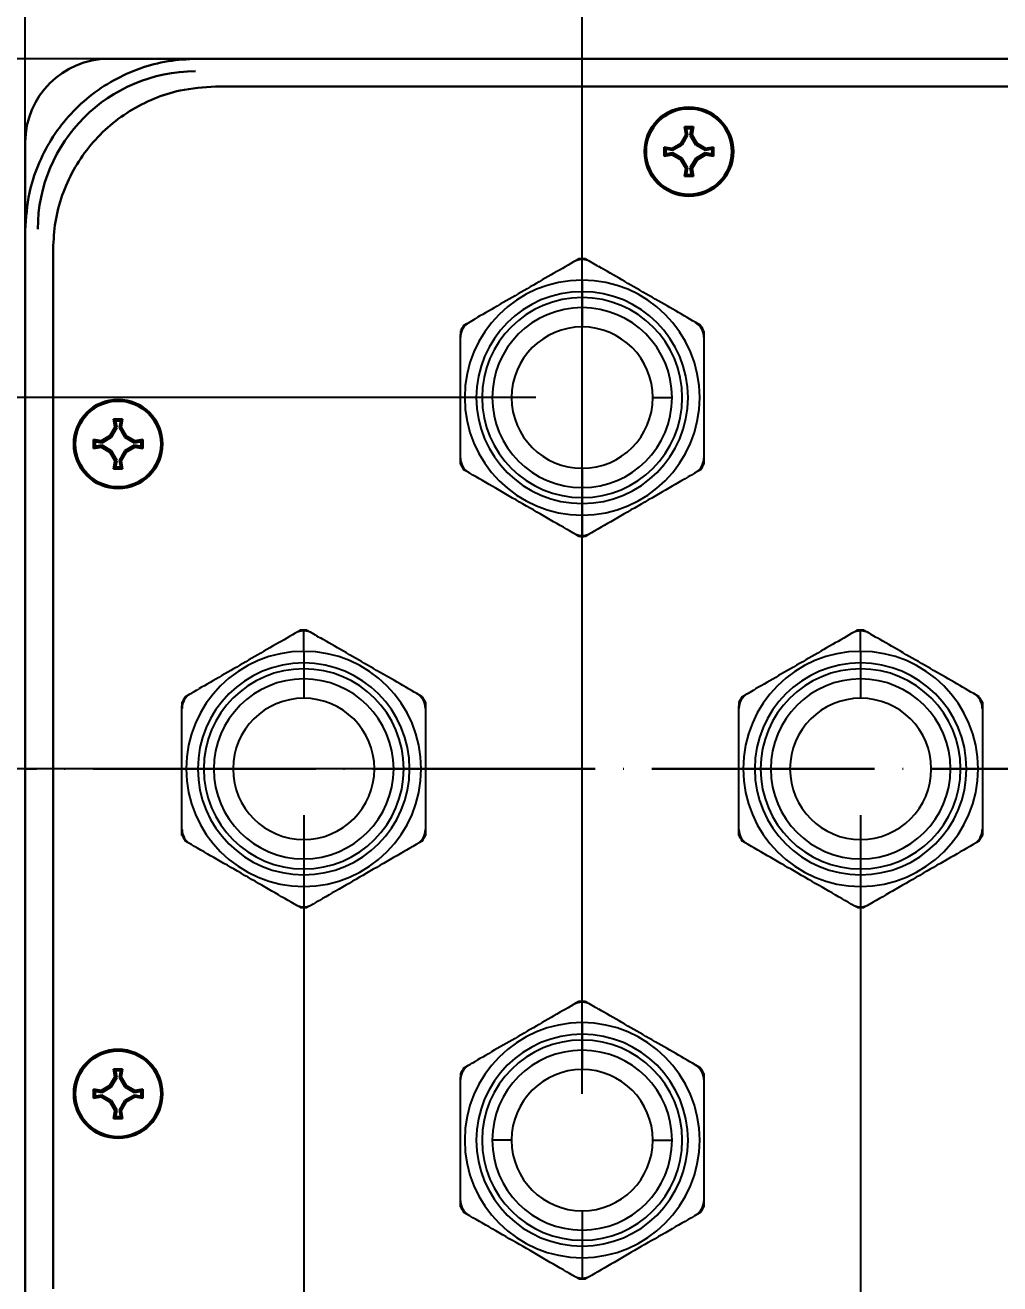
# Model space of a CAD drawing. Header units: millimetres. Extents: x 0 to 53000, y -591 to 24400.
# Drawn here: x 20801.9 to 20906.9, y 1951 to 2086.6 of the extents above; entities that cross this region are included whole.
import ezdxf

# ---------------------------------------------------------------- set-up
doc = ezdxf.new("R2010")
doc.units = ezdxf.units.MM
doc.linetypes.add('ACAD_ISO04W100', pattern=[30, 24, -3, 0, -3])
for name, color, linetype in [('MAIN-1', 7, 'Continuous'), ('MAIN-2', 7, 'Continuous'), ('размеры', 3, 'Continuous')]:
    doc.layers.add(name, color=color, linetype=linetype)
doc.layers.add('Осевые центральные', color=5, linetype='ACAD_ISO04W100', lineweight=30)
doc.layers.add('Основная', color=7, linetype='Continuous', lineweight=30)
doc.styles.get("Standard").update_dxf_attribs({"font": 'arial.ttf'})
doc.dimstyles.new('ISO2', dxfattribs={"dimtxt": 20, "dimasz": 20, "dimexe": 10, "dimexo": 5, "dimgap": 5, "dimtad": 1, "dimdec": 4, "dimdsep": 46, "dimlunit": 6, "dimtxsty": 'Standard', "dimcen": 20, "dimadec": 0, "dimazin": 0, "dimtfac": 1, "dimtdec": 4, "dimtmove": 0, "dimatfit": 3, "dimfxl": 1, "dimtolj": 1, "dimtzin": 0, "dimarcsym": 0})

# ---------------------------------------------------------------- blocks, each defined once
blk = doc.blocks.new('*U186')
at = {"layer": 'MAIN-1'}
for p, q in [((-0.35, 14.95), (-0.64, 14.78)), ((0, 12.66), (0, 14.95)), ((0.35, 14.95), (0.52, 14.85)), ((-2.73, 13.57), (-3.04, 13.39)), ((-2.43, 13.74), (-2.73, 13.57)), ((-2.12, 13.92), (-2.43, 13.74)), ((-1.82, 14.09), (-2.12, 13.92)), ((-1.52, 14.27), (-1.82, 14.09)), ((-1.22, 14.44), (-1.52, 14.27)), ((-0.93, 14.61), (-1.22, 14.44)), ((-0.64, 14.78), (-0.93, 14.61)), ((0.52, 14.85), (0.69, 14.75)), ((0.69, 14.75), (0.87, 14.65)), ((0.87, 14.65), (1.04, 14.54)), ((1.04, 14.54), (1.22, 14.44)), ((1.22, 14.44), (1.39, 14.34)), ((1.39, 14.34), (1.57, 14.24)), ((1.57, 14.24), (1.61, 14.22)), ((1.61, 14.22), (1.64, 14.2)), ((1.64, 14.2), (1.67, 14.18)), ((1.67, 14.18), (1.7, 14.16)), ((1.7, 14.16), (1.74, 14.14)), ((1.74, 14.14), (1.77, 14.12)), ((1.77, 14.12), (1.8, 14.11)), ((2.1, 13.93), (1.8, 14.11)), ((2.41, 13.75), (2.1, 13.93)), ((2.72, 13.58), (2.41, 13.75)), ((3.03, 13.4), (2.72, 13.58)), ((-4.94, 12.29), (-5.26, 12.11)), ((-4.62, 12.48), (-4.94, 12.29)), ((-4.3, 12.67), (-4.62, 12.48)), ((-3.98, 12.85), (-4.3, 12.67)), ((-3.66, 13.03), (-3.98, 12.85)), ((-3.35, 13.21), (-3.66, 13.03)), ((-3.04, 13.39), (-3.35, 13.21)), ((0, 12.66), (0, 7.61)), ((3.34, 13.22), (3.03, 13.4)), ((3.65, 13.04), (3.34, 13.22)), ((3.97, 12.86), (3.65, 13.04)), ((4.28, 12.67), (3.97, 12.86)), ((4.6, 12.49), (4.28, 12.67)), ((4.92, 12.3), (4.6, 12.49)), ((5.24, 12.12), (4.92, 12.3)), ((-7.22, 10.97), (-7.55, 10.79)), ((-6.9, 11.16), (-7.22, 10.97)), ((-6.57, 11.35), (-6.9, 11.16)), ((-6.24, 11.54), (-6.57, 11.35)), ((-5.92, 11.73), (-6.24, 11.54)), ((-5.59, 11.92), (-5.92, 11.73)), ((-5.26, 12.11), (-5.59, 11.92)), ((5.57, 11.93), (5.24, 12.12)), ((5.89, 11.74), (5.57, 11.93)), ((6.22, 11.56), (5.89, 11.74)), ((6.55, 11.37), (6.22, 11.56)), ((6.87, 11.18), (6.55, 11.37)), ((7.2, 10.99), (6.87, 11.18)), ((7.53, 10.8), (7.2, 10.99)), ((-9.78, 9.5), (-10.09, 9.32)), ((-9.47, 9.68), (-9.78, 9.5)), ((-9.15, 9.86), (-9.47, 9.68)), ((-8.83, 10.05), (-9.15, 9.86)), ((-8.51, 10.23), (-8.83, 10.05)), ((-8.19, 10.41), (-8.51, 10.23)), ((-7.87, 10.6), (-8.19, 10.41)), ((-7.55, 10.79), (-7.87, 10.6)), ((7.85, 10.61), (7.53, 10.8)), ((8.18, 10.42), (7.85, 10.61)), ((8.5, 10.24), (8.18, 10.42)), ((8.82, 10.05), (8.5, 10.24)), ((9.14, 9.87), (8.82, 10.05)), ((9.45, 9.69), (9.14, 9.87)), ((9.77, 9.51), (9.45, 9.69)), ((10.08, 9.33), (9.77, 9.51)), ((-12.25, 8.07), (-12.07, 8.17)), ((-12.07, 8.17), (-11.9, 8.28)), ((-11.9, 8.28), (-11.72, 8.38)), ((-11.72, 8.38), (-11.54, 8.48)), ((-11.54, 8.48), (-11.51, 8.5)), ((-11.51, 8.5), (-11.48, 8.52)), ((-11.48, 8.52), (-11.45, 8.54)), ((-11.45, 8.54), (-11.41, 8.56)), ((-11.41, 8.56), (-11.38, 8.58)), ((-11.38, 8.58), (-11.35, 8.59)), ((-11.35, 8.59), (-11.31, 8.61)), ((-11.01, 8.79), (-11.31, 8.61)), ((-10.71, 8.96), (-11.01, 8.79)), ((-10.4, 9.14), (-10.71, 8.96)), ((-10.09, 9.32), (-10.4, 9.14)), ((10.38, 9.15), (10.08, 9.33)), ((10.69, 8.97), (10.38, 9.15)), ((10.99, 8.8), (10.69, 8.97)), ((11.3, 8.62), (10.99, 8.8)), ((11.6, 8.45), (11.3, 8.62)), ((11.89, 8.28), (11.6, 8.45)), ((12.19, 8.11), (11.89, 8.28)), ((-13.12, 7.17), (-13.12, 7.12)), ((-13.12, 7.12), (-13.12, 7.06)), ((-13.12, 7.06), (-13.12, 7.01)), ((-13.12, 7.01), (-13.12, 6.95)), ((-13.12, 6.95), (-13.12, 6.9)), ((-13.12, 6.9), (-13.12, 6.84)), ((-13.12, 6.84), (-13.12, 6.78)), ((-13.12, 6.75), (-13.12, 6.78)), ((-12.77, 7.77), (-12.6, 7.87)), ((-12.6, 7.87), (-12.42, 7.97)), ((-12.42, 7.97), (-12.25, 8.07)), ((12.48, 7.94), (12.19, 8.11)), ((12.77, 7.77), (12.48, 7.94)), ((13.12, 7.17), (13.12, 6.81)), ((13.12, 6.81), (13.12, 6.44)), ((-13.12, 6.71), (-13.12, 6.75)), ((-13.12, 6.67), (-13.12, 6.71)), ((-13.12, 6.63), (-13.12, 6.67)), ((-13.12, 6.59), (-13.12, 6.63)), ((-13.12, 6.56), (-13.12, 6.59)), ((-13.12, 6.52), (-13.12, 6.56)), ((-13.12, 6.15), (-13.12, 6.52)), ((-13.12, 5.78), (-13.12, 6.15)), ((-13.12, 5.4), (-13.12, 5.78)), ((13.12, 6.44), (13.12, 6.07)), ((13.12, 6.07), (13.12, 5.7)), ((13.12, 5.7), (13.12, 5.32)), ((-13.12, 5.02), (-13.12, 5.4)), ((-13.12, 4.64), (-13.12, 5.02)), ((-13.12, 4.25), (-13.12, 4.64)), ((-13.12, 3.86), (-13.12, 4.25)), ((13.12, 5.32), (13.12, 4.94)), ((13.12, 4.94), (13.12, 4.56)), ((13.12, 4.56), (13.12, 4.17)), ((13.12, 4.17), (13.12, 3.79)), ((-13.12, 3.47), (-13.12, 3.86)), ((-13.12, 3.08), (-13.12, 3.47)), ((-13.12, 2.68), (-13.12, 3.08)), ((13.12, 3.79), (13.12, 3.39)), ((13.12, 3.39), (13.12, 3)), ((13.12, 3), (13.12, 2.6)), ((-13.12, 2.28), (-13.12, 2.68)), ((-13.12, 1.88), (-13.12, 2.28)), ((-13.12, 1.47), (-13.12, 1.88)), ((-13.12, 1.07), (-13.12, 1.47)), ((13.12, 2.6), (13.12, 2.2)), ((13.12, 2.2), (13.12, 1.8)), ((13.12, 1.8), (13.12, 1.39)), ((13.12, 1.39), (13.12, 0.98)), ((-13.12, 0.66), (-13.12, 1.07)), ((-13.12, 0.25), (-13.12, 0.66)), ((-13.12, -0.16), (-13.12, 0.25)), ((13.12, 0.98), (13.12, 0.57)), ((13.12, 0.57), (13.12, 0.16)), ((13.12, 0.16), (13.12, -0.25)), ((-13.12, -0.57), (-13.12, -0.16)), ((-13.12, -0.98), (-13.12, -0.57)), ((-13.12, -1.39), (-13.12, -0.98)), ((13.12, -0.25), (13.12, -0.66)), ((13.12, -0.66), (13.12, -1.07)), ((13.12, -1.07), (13.12, -1.47)), ((-13.12, -1.8), (-13.12, -1.39)), ((-13.12, -2.2), (-13.12, -1.8)), ((-13.12, -2.6), (-13.12, -2.2)), ((-13.12, -3), (-13.12, -2.6)), ((13.12, -1.47), (13.12, -1.88)), ((13.12, -1.88), (13.12, -2.28)), ((13.12, -2.28), (13.12, -2.68)), ((13.12, -2.68), (13.12, -3.08)), ((-13.12, -3.39), (-13.12, -3)), ((-13.12, -3.79), (-13.12, -3.39)), ((-13.12, -4.17), (-13.12, -3.79)), ((13.12, -3.08), (13.12, -3.47)), ((13.12, -3.47), (13.12, -3.86)), ((13.12, -3.86), (13.12, -4.25)), ((-13.12, -4.56), (-13.12, -4.17)), ((-13.12, -4.94), (-13.12, -4.56)), ((-13.12, -5.32), (-13.12, -4.94)), ((-13.12, -5.7), (-13.12, -5.32)), ((13.12, -4.25), (13.12, -4.64)), ((13.12, -4.64), (13.12, -5.02)), ((13.12, -5.02), (13.12, -5.4)), ((13.12, -5.4), (13.12, -5.78)), ((-13.12, -6.07), (-13.12, -5.7)), ((-13.12, -6.44), (-13.12, -6.07)), ((-13.12, -6.81), (-13.12, -6.44)), ((13.12, -5.78), (13.12, -6.15)), ((13.12, -6.15), (13.12, -6.52)), ((13.12, -6.52), (13.12, -6.56)), ((13.12, -6.56), (13.12, -6.59)), ((13.12, -6.59), (13.12, -6.63)), ((13.12, -6.63), (13.12, -6.67)), ((13.12, -6.67), (13.12, -6.71)), ((13.12, -6.71), (13.12, -6.75)), ((13.12, -6.75), (13.12, -6.78)), ((-13.12, -7.17), (-13.12, -6.81)), ((-12.44, -7.96), (-12.77, -7.77)), ((-12.11, -8.16), (-12.44, -7.96)), ((0, -7.61), (0, -12.66)), ((12.44, -7.96), (12.11, -8.16)), ((12.77, -7.77), (12.44, -7.96)), ((13.12, -6.78), (13.12, -6.84)), ((13.12, -6.84), (13.12, -6.9)), ((13.12, -6.9), (13.12, -6.95)), ((13.12, -6.95), (13.12, -7.01)), ((13.12, -7.01), (13.12, -7.06)), ((13.12, -7.06), (13.12, -7.12)), ((13.12, -7.12), (13.12, -7.17)), ((-11.77, -8.35), (-12.11, -8.16)), ((-11.43, -8.55), (-11.77, -8.35)), ((-11.08, -8.75), (-11.43, -8.55)), ((-10.74, -8.95), (-11.08, -8.75)), ((-10.39, -9.15), (-10.74, -8.95)), ((-10.03, -9.35), (-10.39, -9.15)), ((-9.68, -9.56), (-10.03, -9.35)), ((10.03, -9.35), (9.68, -9.56)), ((10.39, -9.15), (10.03, -9.35)), ((10.74, -8.95), (10.39, -9.15)), ((11.08, -8.75), (10.74, -8.95)), ((11.43, -8.55), (11.08, -8.75)), ((11.77, -8.35), (11.43, -8.55)), ((12.11, -8.16), (11.77, -8.35)), ((-9.32, -9.76), (-9.68, -9.56)), ((-8.96, -9.97), (-9.32, -9.76)), ((-8.6, -10.18), (-8.96, -9.97)), ((-8.23, -10.39), (-8.6, -10.18)), ((-7.86, -10.61), (-8.23, -10.39)), ((-7.49, -10.82), (-7.86, -10.61)), ((-7.12, -11.03), (-7.49, -10.82)), ((7.49, -10.82), (7.12, -11.03)), ((7.86, -10.61), (7.49, -10.82)), ((8.23, -10.39), (7.86, -10.61)), ((8.6, -10.18), (8.23, -10.39)), ((8.96, -9.97), (8.6, -10.18)), ((9.32, -9.76), (8.96, -9.97)), ((9.68, -9.56), (9.32, -9.76)), ((-6.75, -11.25), (-7.12, -11.03)), ((-6.37, -11.47), (-6.75, -11.25)), ((-6, -11.68), (-6.37, -11.47)), ((-5.62, -11.9), (-6, -11.68)), ((-5.25, -12.11), (-5.62, -11.9)), ((-4.89, -12.33), (-5.25, -12.11)), ((5.25, -12.11), (4.89, -12.33)), ((5.62, -11.9), (5.25, -12.11)), ((6, -11.68), (5.62, -11.9)), ((6.37, -11.47), (6, -11.68)), ((6.75, -11.25), (6.37, -11.47)), ((7.12, -11.03), (6.75, -11.25)), ((-4.52, -12.54), (-4.89, -12.33)), ((-4.16, -12.75), (-4.52, -12.54)), ((-3.8, -12.95), (-4.16, -12.75)), ((-3.44, -13.16), (-3.8, -12.95)), ((-3.08, -13.37), (-3.44, -13.16)), ((-2.73, -13.57), (-3.08, -13.37)), ((0, -12.66), (0, -14.95)), ((3.08, -13.37), (2.73, -13.57)), ((3.44, -13.16), (3.08, -13.37)), ((3.8, -12.95), (3.44, -13.16)), ((4.16, -12.75), (3.8, -12.95)), ((4.52, -12.54), (4.16, -12.75)), ((4.89, -12.33), (4.52, -12.54)), ((-2.38, -13.77), (-2.73, -13.57)), ((-2.03, -13.97), (-2.38, -13.77)), ((-1.69, -14.17), (-2.03, -13.97)), ((-1.35, -14.37), (-1.69, -14.17)), ((-1.01, -14.56), (-1.35, -14.37)), ((-0.68, -14.76), (-1.01, -14.56)), ((-0.35, -14.95), (-0.68, -14.76)), ((0.68, -14.76), (0.35, -14.95)), ((1.01, -14.56), (0.68, -14.76)), ((1.35, -14.37), (1.01, -14.56)), ((1.69, -14.17), (1.35, -14.37)), ((2.03, -13.97), (1.69, -14.17)), ((2.38, -13.77), (2.03, -13.97)), ((2.73, -13.57), (2.38, -13.77))]:
    blk.add_line(p, q, dxfattribs=at)
for radius, start, end in [(14.95, 90, 91.3251), (14.95, 88.6749, 90), (12.66, 90, 270), (12.66, 270, 90), (14.95, 148.6749, 151.325), (7.61, 90, 180), (7.61, 0, 90), (14.95, 28.675, 31.3251), (7.61, 180, 270), (7.61, 270, 0), (14.95, 208.6749, 211.3251), (14.95, 328.6749, 331.3251), (14.95, 268.6749, 270), (14.95, 270, 271.3251)]:
    blk.add_arc((0, 0), radius, start, end, dxfattribs=at)
at = {"layer": 'MAIN-2'}
for p, q in [((-0.35, 14.95), (-0.35, 14.95)), ((0.35, 14.95), (0.35, 14.95)), ((-0.91, 14.62), (-0.91, 14.62)), ((0.91, 14.62), (0.91, 14.62)), ((0, 12.66), (0, 12.66)), ((0, 11.41), (0, 11.41)), ((0, 10.78), (0, 10.78)), ((0, 9.69), (0, 9.69)), ((-13.12, 7.17), (-13.12, 7.17)), ((-12.77, 7.77), (-12.77, 7.77)), ((-12.2, 8.1), (-12.2, 8.1)), ((12.2, 8.1), (12.2, 8.1)), ((12.77, 7.77), (12.77, 7.77)), ((13.12, 7.17), (13.12, 7.17)), ((-13.12, 6.52), (-13.12, 6.52)), ((13.12, 6.52), (13.12, 6.52)), ((-7.61, 0), (-9.69, 0)), ((7.61, 0), (9.69, 0)), ((-13.12, -6.52), (-13.12, -6.52)), ((13.12, -6.52), (13.12, -6.52)), ((-13.12, -7.17), (-13.12, -7.17)), ((-12.77, -7.77), (-12.77, -7.77)), ((-12.2, -8.1), (-12.2, -8.1)), ((12.2, -8.1), (12.2, -8.1)), ((12.77, -7.77), (12.77, -7.77)), ((13.12, -7.17), (13.12, -7.17)), ((0, -9.69), (0, -9.69)), ((0, -10.78), (0, -10.78)), ((0, -11.41), (0, -11.41)), ((0, -12.66), (0, -12.66)), ((-0.91, -14.62), (-0.91, -14.62)), ((0.91, -14.62), (0.91, -14.62)), ((-0.35, -14.95), (-0.35, -14.95)), ((0.35, -14.95), (0.35, -14.95))]:
    blk.add_line(p, q, dxfattribs=at)
for centre, radius, start, end in [((0, 13.04), 1.82, 90, 120), ((0, 13.04), 1.82, 60, 90), ((0, 0), 11.41, 90, 270), ((0, 0), 11.41, 270, 90), ((0, 0), 10.78, 90, 270), ((0, 0), 9.69, 90, 180), ((0, 0), 10.78, 270, 90), ((0, 0), 9.69, 0, 90), ((-11.29, 6.52), 1.82, 120, 180), ((11.29, 6.52), 1.82, 0, 60), ((0, 0), 9.69, 180, 270), ((0, 0), 9.69, 270, 0), ((-11.29, -6.52), 1.82, 180, 240), ((11.29, -6.52), 1.82, 300, 0), ((0, -13.04), 1.82, 240, 270), ((0, -13.04), 1.82, 270, 300)]:
    blk.add_arc(centre, radius, start, end, dxfattribs=at)
blk = doc.blocks.new('*U185')
at = {"layer": 'Основная', "color": 0, "linetype": 'ByBlock', "lineweight": -2, "transparency": 16777216}
for p in [(0, 80), (0, 0)]:
    blk.add_blockref('*U186', p, dxfattribs=at)
blk = doc.blocks.new('*D240')
at = {"layer": 'Defpoints', "color": 0, "transparency": 16777216}
for p in [(20801.91, 2118.44), (20801.91, 2006.5), (20861.91, 1966.5)]:
    blk.add_point(p, dxfattribs=at)
at = {"layer": 'размеры', "color": 0, "lineweight": -2, "transparency": 16777216}
for p, q in [((20801.91, 2011.5), (20801.91, 2128.44)), ((20861.91, 1971.5), (20861.91, 2128.44)), ((20841.91, 2118.44), (20821.91, 2118.44))]:
    blk.add_line(p, q, dxfattribs=at)
at = {"layer": 'размеры', "color": 0, "transparency": 16777216}
for points in [[(20821.91, 2121.77), (20821.91, 2115.1), (20801.91, 2118.44)], [(20841.91, 2121.77), (20841.91, 2115.1), (20861.91, 2118.44)]]:
    blk.add_solid(points, dxfattribs=at)
at = {"layer": 'размеры', "color": 0, "transparency": 16777216, "insert": (20831.91, 2133.65), "char_height": 20, "attachment_point": 5}
blk.add_mtext('\\A1;60', dxfattribs=at)
blk = doc.blocks.new('*D241')
at = {"layer": 'Defpoints', "color": 0, "transparency": 16777216}
for p in [(20921.91, 2118.44), (20861.91, 2006.5), (20921.91, 1966.5)]:
    blk.add_point(p, dxfattribs=at)
at = {"layer": 'размеры', "color": 0, "lineweight": -2, "transparency": 16777216}
for p, q in [((20861.91, 2011.5), (20861.91, 2128.44)), ((20921.91, 1971.5), (20921.91, 2128.44)), ((20881.91, 2118.44), (20901.91, 2118.44))]:
    blk.add_line(p, q, dxfattribs=at)
at = {"layer": 'размеры', "color": 0, "transparency": 16777216}
for points in [[(20881.91, 2121.77), (20881.91, 2115.1), (20861.91, 2118.44)], [(20901.91, 2121.77), (20901.91, 2115.1), (20921.91, 2118.44)]]:
    blk.add_solid(points, dxfattribs=at)
at = {"layer": 'размеры', "color": 0, "transparency": 16777216, "insert": (20891.91, 2133.65), "char_height": 20, "attachment_point": 5}
blk.add_mtext('\\A1;60', dxfattribs=at)
blk = doc.blocks.new('*D242')
at = {"layer": 'Defpoints', "color": 0, "transparency": 16777216}
for p in [(20861.91, 2006.5), (20722.04, 1930), (20861.91, 1930)]:
    blk.add_point(p, dxfattribs=at)
at = {"layer": 'размеры', "color": 0, "lineweight": -2, "transparency": 16777216}
for p, q in [((20856.91, 2006.5), (20712.04, 2006.5)), ((20722.04, 1986.5), (20722.04, 1950)), ((20856.91, 1930), (20712.04, 1930))]:
    blk.add_line(p, q, dxfattribs=at)
at = {"layer": 'размеры', "color": 0, "transparency": 16777216}
for points in [[(20718.7, 1986.5), (20725.37, 1986.5), (20722.04, 2006.5)], [(20718.7, 1950), (20725.37, 1950), (20722.04, 1930)]]:
    blk.add_solid(points, dxfattribs=at)
at = {"layer": 'размеры', "color": 0, "transparency": 16777216, "insert": (20705.02, 1968.25), "char_height": 20, "attachment_point": 5, "rotation": 90}
blk.add_mtext('\\A1;76,5', dxfattribs=at)
blk = doc.blocks.new('*D243')
at = {"layer": 'Defpoints', "color": 0, "transparency": 16777216}
for p in [(20722.04, 2083), (20861.91, 2083), (20861.91, 2006.5)]:
    blk.add_point(p, dxfattribs=at)
at = {"layer": 'размеры', "color": 0, "lineweight": -2, "transparency": 16777216}
for p, q in [((20856.91, 2083), (20712.04, 2083)), ((20722.04, 2026.5), (20722.04, 2063)), ((20856.91, 2006.5), (20712.04, 2006.5))]:
    blk.add_line(p, q, dxfattribs=at)
at = {"layer": 'размеры', "color": 0, "transparency": 16777216}
for points in [[(20718.7, 2063), (20725.37, 2063), (20722.04, 2083)], [(20718.7, 2026.5), (20725.37, 2026.5), (20722.04, 2006.5)]]:
    blk.add_solid(points, dxfattribs=at)
at = {"layer": 'размеры', "color": 0, "transparency": 16777216, "insert": (20705.02, 2044.75), "char_height": 20, "attachment_point": 5, "rotation": 90}
blk.add_mtext('\\A1;76,5', dxfattribs=at)
blk = doc.blocks.new('*U188')
at = {"layer": 'MAIN-1'}
for p, q in [((-0.35, 14.95), (-0.64, 14.78)), ((0, 12.66), (0, 14.95)), ((0.35, 14.95), (0.52, 14.85)), ((-2.73, 13.57), (-3.04, 13.39)), ((-2.43, 13.74), (-2.73, 13.57)), ((-2.12, 13.92), (-2.43, 13.74)), ((-1.82, 14.09), (-2.12, 13.92)), ((-1.52, 14.27), (-1.82, 14.09)), ((-1.22, 14.44), (-1.52, 14.27)), ((-0.93, 14.61), (-1.22, 14.44)), ((-0.64, 14.78), (-0.93, 14.61)), ((0.52, 14.85), (0.69, 14.75)), ((0.69, 14.75), (0.87, 14.65)), ((0.87, 14.65), (1.04, 14.54)), ((1.04, 14.54), (1.22, 14.44)), ((1.22, 14.44), (1.39, 14.34)), ((1.39, 14.34), (1.57, 14.24)), ((1.57, 14.24), (1.61, 14.22)), ((1.61, 14.22), (1.64, 14.2)), ((1.64, 14.2), (1.67, 14.18)), ((1.67, 14.18), (1.7, 14.16)), ((1.7, 14.16), (1.74, 14.14)), ((1.74, 14.14), (1.77, 14.12)), ((1.77, 14.12), (1.8, 14.11)), ((2.1, 13.93), (1.8, 14.11)), ((2.41, 13.75), (2.1, 13.93)), ((2.72, 13.58), (2.41, 13.75)), ((3.03, 13.4), (2.72, 13.58)), ((-4.94, 12.29), (-5.26, 12.11)), ((-4.62, 12.48), (-4.94, 12.29)), ((-4.3, 12.67), (-4.62, 12.48)), ((-3.98, 12.85), (-4.3, 12.67)), ((-3.66, 13.03), (-3.98, 12.85)), ((-3.35, 13.21), (-3.66, 13.03)), ((-3.04, 13.39), (-3.35, 13.21)), ((0, 12.66), (0, 7.61)), ((3.34, 13.22), (3.03, 13.4)), ((3.65, 13.04), (3.34, 13.22)), ((3.97, 12.86), (3.65, 13.04)), ((4.28, 12.67), (3.97, 12.86)), ((4.6, 12.49), (4.28, 12.67)), ((4.92, 12.3), (4.6, 12.49)), ((5.24, 12.12), (4.92, 12.3)), ((-7.22, 10.97), (-7.55, 10.79)), ((-6.9, 11.16), (-7.22, 10.97)), ((-6.57, 11.35), (-6.9, 11.16)), ((-6.24, 11.54), (-6.57, 11.35)), ((-5.92, 11.73), (-6.24, 11.54)), ((-5.59, 11.92), (-5.92, 11.73)), ((-5.26, 12.11), (-5.59, 11.92)), ((5.57, 11.93), (5.24, 12.12)), ((5.89, 11.74), (5.57, 11.93)), ((6.22, 11.56), (5.89, 11.74)), ((6.55, 11.37), (6.22, 11.56)), ((6.87, 11.18), (6.55, 11.37)), ((7.2, 10.99), (6.87, 11.18)), ((7.53, 10.8), (7.2, 10.99)), ((-9.78, 9.5), (-10.09, 9.32)), ((-9.47, 9.68), (-9.78, 9.5)), ((-9.15, 9.86), (-9.47, 9.68)), ((-8.83, 10.05), (-9.15, 9.86)), ((-8.51, 10.23), (-8.83, 10.05)), ((-8.19, 10.41), (-8.51, 10.23)), ((-7.87, 10.6), (-8.19, 10.41)), ((-7.55, 10.79), (-7.87, 10.6)), ((7.85, 10.61), (7.53, 10.8)), ((8.18, 10.42), (7.85, 10.61)), ((8.5, 10.24), (8.18, 10.42)), ((8.82, 10.05), (8.5, 10.24)), ((9.14, 9.87), (8.82, 10.05)), ((9.45, 9.69), (9.14, 9.87)), ((9.77, 9.51), (9.45, 9.69)), ((10.08, 9.33), (9.77, 9.51)), ((-12.25, 8.07), (-12.07, 8.17)), ((-12.07, 8.17), (-11.9, 8.28)), ((-11.9, 8.28), (-11.72, 8.38)), ((-11.72, 8.38), (-11.54, 8.48)), ((-11.54, 8.48), (-11.51, 8.5)), ((-11.51, 8.5), (-11.48, 8.52)), ((-11.48, 8.52), (-11.45, 8.54)), ((-11.45, 8.54), (-11.41, 8.56)), ((-11.41, 8.56), (-11.38, 8.58)), ((-11.38, 8.58), (-11.35, 8.59)), ((-11.35, 8.59), (-11.31, 8.61)), ((-11.01, 8.79), (-11.31, 8.61)), ((-10.71, 8.96), (-11.01, 8.79)), ((-10.4, 9.14), (-10.71, 8.96)), ((-10.09, 9.32), (-10.4, 9.14)), ((10.38, 9.15), (10.08, 9.33)), ((10.69, 8.97), (10.38, 9.15)), ((10.99, 8.8), (10.69, 8.97)), ((11.3, 8.62), (10.99, 8.8)), ((11.6, 8.45), (11.3, 8.62)), ((11.89, 8.28), (11.6, 8.45)), ((12.19, 8.11), (11.89, 8.28)), ((-13.12, 7.17), (-13.12, 7.12)), ((-13.12, 7.12), (-13.12, 7.06)), ((-13.12, 7.06), (-13.12, 7.01)), ((-13.12, 7.01), (-13.12, 6.95)), ((-13.12, 6.95), (-13.12, 6.9)), ((-13.12, 6.9), (-13.12, 6.84)), ((-13.12, 6.84), (-13.12, 6.78)), ((-13.12, 6.75), (-13.12, 6.78)), ((-12.77, 7.77), (-12.6, 7.87)), ((-12.6, 7.87), (-12.42, 7.97)), ((-12.42, 7.97), (-12.25, 8.07)), ((12.48, 7.94), (12.19, 8.11)), ((12.77, 7.77), (12.48, 7.94)), ((13.12, 7.17), (13.12, 6.81)), ((13.12, 6.81), (13.12, 6.44)), ((-13.12, 6.71), (-13.12, 6.75)), ((-13.12, 6.67), (-13.12, 6.71)), ((-13.12, 6.63), (-13.12, 6.67)), ((-13.12, 6.59), (-13.12, 6.63)), ((-13.12, 6.56), (-13.12, 6.59)), ((-13.12, 6.52), (-13.12, 6.56)), ((-13.12, 6.15), (-13.12, 6.52)), ((-13.12, 5.78), (-13.12, 6.15)), ((-13.12, 5.4), (-13.12, 5.78)), ((13.12, 6.44), (13.12, 6.07)), ((13.12, 6.07), (13.12, 5.7)), ((13.12, 5.7), (13.12, 5.32)), ((-13.12, 5.02), (-13.12, 5.4)), ((-13.12, 4.64), (-13.12, 5.02)), ((-13.12, 4.25), (-13.12, 4.64)), ((-13.12, 3.86), (-13.12, 4.25)), ((13.12, 5.32), (13.12, 4.94)), ((13.12, 4.94), (13.12, 4.56)), ((13.12, 4.56), (13.12, 4.17)), ((13.12, 4.17), (13.12, 3.79)), ((-13.12, 3.47), (-13.12, 3.86)), ((-13.12, 3.08), (-13.12, 3.47)), ((-13.12, 2.68), (-13.12, 3.08)), ((13.12, 3.79), (13.12, 3.39)), ((13.12, 3.39), (13.12, 3)), ((13.12, 3), (13.12, 2.6)), ((-13.12, 2.28), (-13.12, 2.68)), ((-13.12, 1.88), (-13.12, 2.28)), ((-13.12, 1.47), (-13.12, 1.88)), ((-13.12, 1.07), (-13.12, 1.47)), ((13.12, 2.6), (13.12, 2.2)), ((13.12, 2.2), (13.12, 1.8)), ((13.12, 1.8), (13.12, 1.39)), ((13.12, 1.39), (13.12, 0.98)), ((-13.12, 0.66), (-13.12, 1.07)), ((-13.12, 0.25), (-13.12, 0.66)), ((-13.12, -0.16), (-13.12, 0.25)), ((13.12, 0.98), (13.12, 0.57)), ((13.12, 0.57), (13.12, 0.16)), ((13.12, 0.16), (13.12, -0.25)), ((-13.12, -0.57), (-13.12, -0.16)), ((-13.12, -0.98), (-13.12, -0.57)), ((-13.12, -1.39), (-13.12, -0.98)), ((13.12, -0.25), (13.12, -0.66)), ((13.12, -0.66), (13.12, -1.07)), ((13.12, -1.07), (13.12, -1.47)), ((-13.12, -1.8), (-13.12, -1.39)), ((-13.12, -2.2), (-13.12, -1.8)), ((-13.12, -2.6), (-13.12, -2.2)), ((-13.12, -3), (-13.12, -2.6)), ((13.12, -1.47), (13.12, -1.88)), ((13.12, -1.88), (13.12, -2.28)), ((13.12, -2.28), (13.12, -2.68)), ((13.12, -2.68), (13.12, -3.08)), ((-13.12, -3.39), (-13.12, -3)), ((-13.12, -3.79), (-13.12, -3.39)), ((-13.12, -4.17), (-13.12, -3.79)), ((13.12, -3.08), (13.12, -3.47)), ((13.12, -3.47), (13.12, -3.86)), ((13.12, -3.86), (13.12, -4.25)), ((-13.12, -4.56), (-13.12, -4.17)), ((-13.12, -4.94), (-13.12, -4.56)), ((-13.12, -5.32), (-13.12, -4.94)), ((-13.12, -5.7), (-13.12, -5.32)), ((13.12, -4.25), (13.12, -4.64)), ((13.12, -4.64), (13.12, -5.02)), ((13.12, -5.02), (13.12, -5.4)), ((13.12, -5.4), (13.12, -5.78)), ((-13.12, -6.07), (-13.12, -5.7)), ((-13.12, -6.44), (-13.12, -6.07)), ((-13.12, -6.81), (-13.12, -6.44)), ((13.12, -5.78), (13.12, -6.15)), ((13.12, -6.15), (13.12, -6.52)), ((13.12, -6.52), (13.12, -6.56)), ((13.12, -6.56), (13.12, -6.59)), ((13.12, -6.59), (13.12, -6.63)), ((13.12, -6.63), (13.12, -6.67)), ((13.12, -6.67), (13.12, -6.71)), ((13.12, -6.71), (13.12, -6.75)), ((13.12, -6.75), (13.12, -6.78)), ((-13.12, -7.17), (-13.12, -6.81)), ((-12.44, -7.96), (-12.77, -7.77)), ((-12.11, -8.16), (-12.44, -7.96)), ((0, -7.61), (0, -12.66)), ((12.44, -7.96), (12.11, -8.16)), ((12.77, -7.77), (12.44, -7.96)), ((13.12, -6.78), (13.12, -6.84)), ((13.12, -6.84), (13.12, -6.9)), ((13.12, -6.9), (13.12, -6.95)), ((13.12, -6.95), (13.12, -7.01)), ((13.12, -7.01), (13.12, -7.06)), ((13.12, -7.06), (13.12, -7.12)), ((13.12, -7.12), (13.12, -7.17)), ((-11.77, -8.35), (-12.11, -8.16)), ((-11.43, -8.55), (-11.77, -8.35)), ((-11.08, -8.75), (-11.43, -8.55)), ((-10.74, -8.95), (-11.08, -8.75)), ((-10.39, -9.15), (-10.74, -8.95)), ((-10.03, -9.35), (-10.39, -9.15)), ((-9.68, -9.56), (-10.03, -9.35)), ((10.03, -9.35), (9.68, -9.56)), ((10.39, -9.15), (10.03, -9.35)), ((10.74, -8.95), (10.39, -9.15)), ((11.08, -8.75), (10.74, -8.95)), ((11.43, -8.55), (11.08, -8.75)), ((11.77, -8.35), (11.43, -8.55)), ((12.11, -8.16), (11.77, -8.35)), ((-9.32, -9.76), (-9.68, -9.56)), ((-8.96, -9.97), (-9.32, -9.76)), ((-8.6, -10.18), (-8.96, -9.97)), ((-8.23, -10.39), (-8.6, -10.18)), ((-7.86, -10.61), (-8.23, -10.39)), ((-7.49, -10.82), (-7.86, -10.61)), ((-7.12, -11.03), (-7.49, -10.82)), ((7.49, -10.82), (7.12, -11.03)), ((7.86, -10.61), (7.49, -10.82)), ((8.23, -10.39), (7.86, -10.61)), ((8.6, -10.18), (8.23, -10.39)), ((8.96, -9.97), (8.6, -10.18)), ((9.32, -9.76), (8.96, -9.97)), ((9.68, -9.56), (9.32, -9.76)), ((-6.75, -11.25), (-7.12, -11.03)), ((-6.37, -11.47), (-6.75, -11.25)), ((-6, -11.68), (-6.37, -11.47)), ((-5.62, -11.9), (-6, -11.68)), ((-5.25, -12.11), (-5.62, -11.9)), ((-4.89, -12.33), (-5.25, -12.11)), ((5.25, -12.11), (4.89, -12.33)), ((5.62, -11.9), (5.25, -12.11)), ((6, -11.68), (5.62, -11.9)), ((6.37, -11.47), (6, -11.68)), ((6.75, -11.25), (6.37, -11.47)), ((7.12, -11.03), (6.75, -11.25)), ((-4.52, -12.54), (-4.89, -12.33)), ((-4.16, -12.75), (-4.52, -12.54)), ((-3.8, -12.95), (-4.16, -12.75)), ((-3.44, -13.16), (-3.8, -12.95)), ((-3.08, -13.37), (-3.44, -13.16)), ((-2.73, -13.57), (-3.08, -13.37)), ((0, -12.66), (0, -14.95)), ((3.08, -13.37), (2.73, -13.57)), ((3.44, -13.16), (3.08, -13.37)), ((3.8, -12.95), (3.44, -13.16)), ((4.16, -12.75), (3.8, -12.95)), ((4.52, -12.54), (4.16, -12.75)), ((4.89, -12.33), (4.52, -12.54)), ((-2.38, -13.77), (-2.73, -13.57)), ((-2.03, -13.97), (-2.38, -13.77)), ((-1.69, -14.17), (-2.03, -13.97)), ((-1.35, -14.37), (-1.69, -14.17)), ((-1.01, -14.56), (-1.35, -14.37)), ((-0.68, -14.76), (-1.01, -14.56)), ((-0.35, -14.95), (-0.68, -14.76)), ((0.68, -14.76), (0.35, -14.95)), ((1.01, -14.56), (0.68, -14.76)), ((1.35, -14.37), (1.01, -14.56)), ((1.69, -14.17), (1.35, -14.37)), ((2.03, -13.97), (1.69, -14.17)), ((2.38, -13.77), (2.03, -13.97)), ((2.73, -13.57), (2.38, -13.77))]:
    blk.add_line(p, q, dxfattribs=at)
for radius, start, end in [(14.95, 90, 91.3251), (14.95, 88.6749, 90), (12.66, 90, 270), (12.66, 270, 90), (14.95, 148.6749, 151.325), (7.61, 90, 180), (7.61, 0, 90), (14.95, 28.675, 31.3251), (7.61, 180, 270), (7.61, 270, 0), (14.95, 208.6749, 211.3251), (14.95, 328.6749, 331.3251), (14.95, 268.6749, 270), (14.95, 270, 271.3251)]:
    blk.add_arc((0, 0), radius, start, end, dxfattribs=at)
at = {"layer": 'MAIN-2'}
for p, q in [((-0.35, 14.95), (-0.35, 14.95)), ((0.35, 14.95), (0.35, 14.95)), ((-0.91, 14.62), (-0.91, 14.62)), ((0.91, 14.62), (0.91, 14.62)), ((0, 12.66), (0, 12.66)), ((0, 11.41), (0, 11.41)), ((0, 10.78), (0, 10.78)), ((0, 9.69), (0, 9.69)), ((-13.12, 7.17), (-13.12, 7.17)), ((-12.77, 7.77), (-12.77, 7.77)), ((-12.2, 8.1), (-12.2, 8.1)), ((12.2, 8.1), (12.2, 8.1)), ((12.77, 7.77), (12.77, 7.77)), ((13.12, 7.17), (13.12, 7.17)), ((-13.12, 6.52), (-13.12, 6.52)), ((13.12, 6.52), (13.12, 6.52)), ((-7.61, 0), (-9.69, 0)), ((7.61, 0), (9.69, 0)), ((-13.12, -6.52), (-13.12, -6.52)), ((13.12, -6.52), (13.12, -6.52)), ((-13.12, -7.17), (-13.12, -7.17)), ((-12.77, -7.77), (-12.77, -7.77)), ((-12.2, -8.1), (-12.2, -8.1)), ((12.2, -8.1), (12.2, -8.1)), ((12.77, -7.77), (12.77, -7.77)), ((13.12, -7.17), (13.12, -7.17)), ((0, -9.69), (0, -9.69)), ((0, -10.78), (0, -10.78)), ((0, -11.41), (0, -11.41)), ((0, -12.66), (0, -12.66)), ((-0.91, -14.62), (-0.91, -14.62)), ((0.91, -14.62), (0.91, -14.62)), ((-0.35, -14.95), (-0.35, -14.95)), ((0.35, -14.95), (0.35, -14.95))]:
    blk.add_line(p, q, dxfattribs=at)
for centre, radius, start, end in [((0, 13.04), 1.82, 90, 120), ((0, 13.04), 1.82, 60, 90), ((0, 0), 11.41, 90, 270), ((0, 0), 11.41, 270, 90), ((0, 0), 10.78, 90, 270), ((0, 0), 9.69, 90, 180), ((0, 0), 10.78, 270, 90), ((0, 0), 9.69, 0, 90), ((-11.29, 6.52), 1.82, 120, 180), ((11.29, 6.52), 1.82, 0, 60), ((0, 0), 9.69, 180, 270), ((0, 0), 9.69, 270, 0), ((-11.29, -6.52), 1.82, 180, 240), ((11.29, -6.52), 1.82, 300, 0), ((0, -13.04), 1.82, 240, 270), ((0, -13.04), 1.82, 270, 300)]:
    blk.add_arc(centre, radius, start, end, dxfattribs=at)
blk = doc.blocks.new('*U187')
at = {"layer": 'Основная', "color": 0, "linetype": 'ByBlock', "lineweight": -2, "transparency": 16777216}
for p in [(0, 0), (60, 0)]:
    blk.add_blockref('*U188', p, dxfattribs=at)
blk = doc.blocks.new('*D262')
at = {"layer": 'Defpoints', "color": 0, "transparency": 16777216}
for p in [(20831.91, 2006.5), (20891.91, 2006.5), (20891.91, 1871)]:
    blk.add_point(p, dxfattribs=at)
at = {"layer": 'размеры', "color": 0, "lineweight": -2, "transparency": 16777216}
for p, q in [((20831.91, 2001.5), (20831.91, 1861)), ((20891.91, 2001.5), (20891.91, 1861)), ((20851.91, 1871), (20871.91, 1871))]:
    blk.add_line(p, q, dxfattribs=at)
at = {"layer": 'размеры', "color": 0, "transparency": 16777216}
for points in [[(20851.91, 1874.33), (20851.91, 1867.67), (20831.91, 1871)], [(20871.91, 1874.33), (20871.91, 1867.67), (20891.91, 1871)]]:
    blk.add_solid(points, dxfattribs=at)
at = {"layer": 'размеры', "color": 0, "transparency": 16777216, "insert": (20861.91, 1886.21), "char_height": 20, "attachment_point": 5}
blk.add_mtext('\\A1;60', dxfattribs=at)
blk = doc.blocks.new('*D263')
at = {"layer": 'Defpoints', "color": 0, "transparency": 16777216}
for p in [(20801.91, 2006.5), (20831.91, 2006.5), (20801.91, 1871)]:
    blk.add_point(p, dxfattribs=at)
at = {"layer": 'размеры', "color": 0, "lineweight": -2, "transparency": 16777216}
for p, q in [((20801.91, 2001.5), (20801.91, 1861)), ((20831.91, 2001.5), (20831.91, 1861)), ((20781.91, 1871), (20723.34, 1871)), ((20831.91, 1871), (20801.91, 1871)), ((20851.91, 1871), (20871.91, 1871))]:
    blk.add_line(p, q, dxfattribs=at)
at = {"layer": 'размеры', "color": 0, "transparency": 16777216}
for points in [[(20781.91, 1874.33), (20781.91, 1867.67), (20801.91, 1871)], [(20851.91, 1874.33), (20851.91, 1867.67), (20831.91, 1871)]]:
    blk.add_solid(points, dxfattribs=at)
at = {"layer": 'размеры', "color": 0, "transparency": 16777216, "insert": (20742.63, 1886.22), "char_height": 20, "attachment_point": 5}
blk.add_mtext('\\A1;30', dxfattribs=at)
blk = doc.blocks.new('*D264')
at = {"layer": 'Defpoints', "color": 0, "transparency": 16777216}
for p in [(20861.91, 2083), (20763.11, 2046.5), (20861.91, 2046.5)]:
    blk.add_point(p, dxfattribs=at)
at = {"layer": 'размеры', "color": 0, "lineweight": -2, "transparency": 16777216}
for p, q in [((20763.11, 2103), (20763.11, 2123)), ((20856.91, 2083), (20753.11, 2083)), ((20763.11, 2083), (20763.11, 2046.5)), ((20856.91, 2046.5), (20753.11, 2046.5)), ((20763.11, 2026.5), (20763.11, 1944.42))]:
    blk.add_line(p, q, dxfattribs=at)
at = {"layer": 'размеры', "color": 0, "transparency": 16777216}
for points in [[(20759.77, 2103), (20766.44, 2103), (20763.11, 2083)], [(20759.77, 2026.5), (20766.44, 2026.5), (20763.11, 2046.5)]]:
    blk.add_solid(points, dxfattribs=at)
at = {"layer": 'размеры', "color": 0, "transparency": 16777216, "insert": (20746.09, 1975.46), "char_height": 20, "attachment_point": 5, "rotation": 90}
blk.add_mtext('\\A1;36,5', dxfattribs=at)

msp = doc.modelspace()

# ---------------------------------------------------------------- linework, layer by layer
at = {"layer": 'Осевые центральные'}
msp.add_line((21344.91086, 2006.50331), (20801.91088, 2006.50331), dxfattribs=at)
at = {"layer": 'Основная', "linetype": 'Continuous'}
for p, q in [((20820.41088, 2083.00332), (20810.91088, 2083.00332)), ((21326.41086, 2083.00332), (20820.41088, 2083.00332)), ((20822.41089, 2080.00332), (21324.41086, 2080.00332)), ((20872.53011, 2073.88408), (20873.07056, 2074.80007)), ((20873.27254, 2074.76684), (20872.67767, 2073.73651)), ((20872.92123, 2075.66203), (20873.41087, 2075.66337)), ((20873.07056, 2074.80007), (20872.92123, 2075.66203)), ((20873.12729, 2075.49311), (20872.92123, 2075.66203)), ((20873.27254, 2074.76684), (20873.07056, 2074.80007)), ((20873.12729, 2075.49311), (20873.27254, 2074.76684)), ((20873.69445, 2075.49311), (20873.12729, 2075.49311)), ((20873.41087, 2075.66337), (20873.90052, 2075.66203)), ((20873.54921, 2074.76684), (20873.69445, 2075.49311)), ((20873.54921, 2074.76684), (20873.75118, 2074.80007)), ((20874.14407, 2073.73651), (20873.54921, 2074.76684)), ((20873.69445, 2075.49311), (20873.90052, 2075.66203)), ((20873.90052, 2075.66203), (20873.75118, 2074.80007)), ((20873.75118, 2074.80007), (20874.29163, 2073.88408)), ((20801.91088, 2074.00332), (20801.91088, 2064.50332)), ((20870.75216, 2073.49296), (20871.61412, 2073.34362)), ((20870.75216, 2072.51367), (20870.75216, 2073.49296)), ((20870.92108, 2073.2869), (20870.75216, 2073.49296)), ((20871.64735, 2073.14165), (20870.92108, 2073.2869)), ((20870.92108, 2073.2869), (20870.92108, 2072.71973)), ((20871.61412, 2073.34362), (20872.53011, 2073.88408)), ((20871.64735, 2073.14165), (20871.61412, 2073.34362)), ((20872.67767, 2073.73651), (20871.64735, 2073.14165)), ((20872.67767, 2073.73651), (20872.53011, 2073.88408)), ((20874.29163, 2073.88408), (20874.14407, 2073.73651)), ((20875.17439, 2073.14165), (20874.14407, 2073.73651)), ((20874.29163, 2073.88408), (20875.20764, 2073.34362)), ((20875.20764, 2073.34362), (20875.17439, 2073.14165)), ((20875.90066, 2073.2869), (20875.17439, 2073.14165)), ((20875.20764, 2073.34362), (20876.06959, 2073.49296)), ((20876.06959, 2073.49296), (20875.90066, 2073.2869)), ((20875.90066, 2072.71973), (20875.90066, 2073.2869)), ((20876.06959, 2073.49296), (20876.06959, 2072.51367)), ((20870.75216, 2072.51367), (20870.92108, 2072.71973)), ((20871.61412, 2072.66301), (20870.75216, 2072.51367)), ((20870.92108, 2072.71973), (20871.64735, 2072.86498)), ((20871.61412, 2072.66301), (20871.64735, 2072.86498)), ((20872.53011, 2072.12255), (20871.61412, 2072.66301)), ((20871.64735, 2072.86498), (20872.67767, 2072.27012)), ((20872.53011, 2072.12255), (20872.67767, 2072.27012)), ((20873.07056, 2071.20656), (20872.53011, 2072.12255)), ((20872.67767, 2072.27012), (20873.27254, 2071.23979)), ((20873.54921, 2071.23979), (20874.14407, 2072.27012)), ((20874.29163, 2072.12255), (20873.75118, 2071.20656)), ((20874.14407, 2072.27012), (20875.17439, 2072.86498)), ((20874.14407, 2072.27012), (20874.29163, 2072.12255)), ((20875.20764, 2072.66301), (20874.29163, 2072.12255)), ((20875.17439, 2072.86498), (20875.20764, 2072.66301)), ((20875.17439, 2072.86498), (20875.90066, 2072.71973)), ((20876.06959, 2072.51367), (20875.20764, 2072.66301)), ((20875.90066, 2072.71973), (20876.06959, 2072.51367)), ((20872.92123, 2070.3446), (20873.07056, 2071.20656)), ((20873.27254, 2071.23979), (20873.07056, 2071.20656)), ((20873.27254, 2071.23979), (20873.12729, 2070.51352)), ((20873.54921, 2071.23979), (20873.75118, 2071.20656)), ((20873.69445, 2070.51352), (20873.54921, 2071.23979)), ((20873.75118, 2071.20656), (20873.90052, 2070.3446)), ((20873.12729, 2070.51352), (20872.92123, 2070.3446)), ((20873.41087, 2070.34326), (20872.92123, 2070.3446)), ((20873.12729, 2070.51352), (20873.69445, 2070.51352)), ((20873.90052, 2070.3446), (20873.41087, 2070.34326)), ((20873.90052, 2070.3446), (20873.69445, 2070.51352)), ((20801.91088, 2064.50332), (20801.91088, 1948.50331)), ((20804.91087, 1950.50332), (20804.91087, 2062.50331)), ((20811.42122, 2044.16203), (20811.91087, 2044.16337)), ((20811.57056, 2043.30008), (20811.42122, 2044.16203)), ((20811.42122, 2044.16203), (20811.62727, 2043.99311)), ((20811.62727, 2043.99311), (20811.77253, 2043.26684)), ((20812.19447, 2043.99311), (20811.62727, 2043.99311)), ((20811.91087, 2044.16337), (20812.40052, 2044.16203)), ((20812.04921, 2043.26684), (20812.19447, 2043.99311)), ((20812.19447, 2043.99311), (20812.40052, 2044.16203)), ((20812.40052, 2044.16203), (20812.25118, 2043.30008)), ((20810.11412, 2041.84362), (20811.03009, 2042.38408)), ((20811.17768, 2042.23651), (20810.14735, 2041.64165)), ((20811.03009, 2042.38408), (20811.57056, 2043.30008)), ((20811.17768, 2042.23651), (20811.03009, 2042.38408)), ((20811.77253, 2043.26684), (20811.17768, 2042.23651)), ((20811.77253, 2043.26684), (20811.57056, 2043.30008)), ((20812.04921, 2043.26684), (20812.25118, 2043.30008)), ((20812.64407, 2042.23651), (20812.04921, 2043.26684)), ((20812.25118, 2043.30008), (20812.79165, 2042.38408)), ((20812.79165, 2042.38408), (20812.64407, 2042.23651)), ((20813.67439, 2041.64165), (20812.64407, 2042.23651)), ((20812.79165, 2042.38408), (20813.70762, 2041.84362)), ((20809.25215, 2041.99296), (20810.11412, 2041.84362)), ((20809.25215, 2041.01367), (20809.25215, 2041.99296)), ((20809.42107, 2041.7869), (20809.25215, 2041.99296)), ((20809.25215, 2041.01367), (20809.42107, 2041.21973)), ((20810.11412, 2041.16301), (20809.25215, 2041.01367)), ((20810.14735, 2041.64165), (20809.42107, 2041.7869)), ((20809.42107, 2041.7869), (20809.42107, 2041.21973)), ((20809.42107, 2041.21973), (20810.14735, 2041.36498)), ((20810.14735, 2041.64165), (20810.11412, 2041.84362)), ((20810.11412, 2041.16301), (20810.14735, 2041.36498)), ((20811.03009, 2040.62255), (20810.11412, 2041.16301)), ((20810.14735, 2041.36498), (20811.17768, 2040.77012)), ((20811.03009, 2040.62255), (20811.17768, 2040.77012)), ((20811.17768, 2040.77012), (20811.77253, 2039.73979)), ((20812.04921, 2039.73979), (20812.64407, 2040.77012)), ((20812.64407, 2040.77012), (20813.67439, 2041.36498)), ((20812.64407, 2040.77012), (20812.79165, 2040.62255)), ((20813.70762, 2041.16301), (20812.79165, 2040.62255)), ((20813.70762, 2041.84362), (20813.67439, 2041.64165)), ((20814.40068, 2041.7869), (20813.67439, 2041.64165)), ((20813.67439, 2041.36498), (20813.70762, 2041.16301)), ((20813.67439, 2041.36498), (20814.40068, 2041.21973)), ((20813.70762, 2041.84362), (20814.5696, 2041.99296)), ((20814.5696, 2041.01367), (20813.70762, 2041.16301)), ((20814.5696, 2041.99296), (20814.40068, 2041.7869)), ((20814.40068, 2041.21973), (20814.40068, 2041.7869)), ((20814.40068, 2041.21973), (20814.5696, 2041.01367)), ((20814.5696, 2041.99296), (20814.5696, 2041.01367)), ((20811.57056, 2039.70656), (20811.03009, 2040.62255)), ((20811.42122, 2038.8446), (20811.57056, 2039.70656)), ((20811.77253, 2039.73979), (20811.57056, 2039.70656)), ((20811.77253, 2039.73979), (20811.62727, 2039.01352)), ((20812.04921, 2039.73979), (20812.25118, 2039.70656)), ((20812.19447, 2039.01352), (20812.04921, 2039.73979)), ((20812.79165, 2040.62255), (20812.25118, 2039.70656)), ((20812.25118, 2039.70656), (20812.40052, 2038.8446)), ((20811.62727, 2039.01352), (20811.42122, 2038.8446)), ((20811.91087, 2038.84326), (20811.42122, 2038.8446)), ((20811.62727, 2039.01352), (20812.19447, 2039.01352)), ((20812.40052, 2038.8446), (20811.91087, 2038.84326)), ((20812.19447, 2039.01352), (20812.40052, 2038.8446)), ((20811.03009, 1972.38408), (20811.57056, 1973.30007)), ((20811.77253, 1973.26684), (20811.17768, 1972.23651)), ((20811.42122, 1974.16203), (20811.91087, 1974.16337)), ((20811.57056, 1973.30007), (20811.42122, 1974.16203)), ((20811.62727, 1973.9931), (20811.42122, 1974.16203)), ((20811.77253, 1973.26684), (20811.57056, 1973.30007)), ((20811.62727, 1973.9931), (20811.77253, 1973.26684)), ((20812.19447, 1973.9931), (20811.62727, 1973.9931)), ((20811.91087, 1974.16337), (20812.40052, 1974.16203)), ((20812.04921, 1973.26684), (20812.19447, 1973.9931)), ((20812.04921, 1973.26684), (20812.25118, 1973.30007)), ((20812.64407, 1972.23651), (20812.04921, 1973.26684)), ((20812.19447, 1973.9931), (20812.40052, 1974.16203)), ((20812.40052, 1974.16203), (20812.25118, 1973.30007)), ((20812.25118, 1973.30007), (20812.79165, 1972.38408)), ((20809.25215, 1971.99296), (20810.11412, 1971.84363)), ((20809.25215, 1971.01367), (20809.25215, 1971.99296)), ((20809.42107, 1971.7869), (20809.25215, 1971.99296)), ((20810.14735, 1971.64165), (20809.42107, 1971.7869)), ((20809.42107, 1971.7869), (20809.42107, 1971.21973)), ((20810.11412, 1971.84363), (20811.03009, 1972.38408)), ((20810.14735, 1971.64165), (20810.11412, 1971.84363)), ((20811.17768, 1972.23651), (20810.14735, 1971.64165)), ((20811.17768, 1972.23651), (20811.03009, 1972.38408)), ((20812.79165, 1972.38408), (20812.64407, 1972.23651)), ((20813.67439, 1971.64165), (20812.64407, 1972.23651)), ((20812.79165, 1972.38408), (20813.70762, 1971.84363)), ((20813.70762, 1971.84363), (20813.67439, 1971.64165)), ((20814.40068, 1971.7869), (20813.67439, 1971.64165)), ((20813.70762, 1971.84363), (20814.5696, 1971.99296)), ((20814.5696, 1971.99296), (20814.40068, 1971.7869)), ((20814.40068, 1971.21973), (20814.40068, 1971.7869)), ((20814.5696, 1971.99296), (20814.5696, 1971.01367)), ((20809.25215, 1971.01367), (20809.42107, 1971.21973)), ((20810.11412, 1971.16301), (20809.25215, 1971.01367)), ((20809.42107, 1971.21973), (20810.14735, 1971.36498)), ((20810.11412, 1971.16301), (20810.14735, 1971.36498)), ((20811.03009, 1970.62255), (20810.11412, 1971.16301)), ((20810.14735, 1971.36498), (20811.17768, 1970.77012)), ((20811.03009, 1970.62255), (20811.17768, 1970.77012)), ((20811.57056, 1969.70655), (20811.03009, 1970.62255)), ((20811.17768, 1970.77012), (20811.77253, 1969.73979)), ((20812.04921, 1969.73979), (20812.64407, 1970.77012)), ((20812.79165, 1970.62255), (20812.25118, 1969.70655)), ((20812.64407, 1970.77012), (20813.67439, 1971.36498)), ((20812.64407, 1970.77012), (20812.79165, 1970.62255)), ((20813.70762, 1971.16301), (20812.79165, 1970.62255)), ((20813.67439, 1971.36498), (20813.70762, 1971.16301)), ((20813.67439, 1971.36498), (20814.40068, 1971.21973)), ((20814.5696, 1971.01367), (20813.70762, 1971.16301)), ((20814.40068, 1971.21973), (20814.5696, 1971.01367)), ((20811.42122, 1968.8446), (20811.57056, 1969.70655)), ((20811.62727, 1969.01352), (20811.42122, 1968.8446)), ((20811.91087, 1968.84325), (20811.42122, 1968.8446)), ((20811.77253, 1969.73979), (20811.57056, 1969.70655)), ((20811.77253, 1969.73979), (20811.62727, 1969.01352)), ((20811.62727, 1969.01352), (20812.19447, 1969.01352)), ((20812.40052, 1968.8446), (20811.91087, 1968.84325)), ((20812.04921, 1969.73979), (20812.25118, 1969.70655)), ((20812.19447, 1969.01352), (20812.04921, 1969.73979)), ((20812.40052, 1968.8446), (20812.19447, 1969.01352)), ((20812.25118, 1969.70655), (20812.40052, 1968.8446))]:
    msp.add_line(p, q, dxfattribs=at)
for centre, radius in [((20873.41087, 2073.00331), 4.78654), ((20873.41087, 2073.00331), 4.62169), ((20811.91087, 2041.50331), 4.78654), ((20811.91087, 2041.50331), 4.62169), ((20811.91087, 1971.50331), 4.78654), ((20811.91087, 1971.50331), 4.62169)]:
    msp.add_circle(centre, radius, dxfattribs=at)
for centre, radius in [((20810.91087, 2074.00331), 9), ((20820.26087, 2064.65331), 17)]:
    msp.add_arc(centre, radius, 90, 180, dxfattribs=at)
for points, knots in [([(20820.41088, 2083.00332), (20819.36863, 2082.95112), (20817.28409, 2082.84672), (20814.2446, 2082.03557), (20811.38554, 2080.75097), (20808.77961, 2079.00453), (20806.5128, 2076.84092), (20804.63356, 2074.33484), (20803.22027, 2071.54743), (20802.14598, 2068.26122), (20801.9959, 2065.86233), (20801.91088, 2064.50332)], [0, 0, 0, 0, 0.107634723, 0.215272763, 0.322858053, 0.430456776, 0.537893928, 0.645341966, 0.752590615, 0.859837406, 1, 1, 1, 1]), ([(20804.91087, 2062.50331), (20804.96013, 2063.48831), (20805.05865, 2065.45832), (20805.82522, 2068.33119), (20807.03798, 2071.03456), (20808.68809, 2073.49882), (20810.73215, 2075.64253), (20813.10054, 2077.42261), (20815.73844, 2078.76112), (20818.8509, 2079.77982), (20821.12334, 2079.92248), (20822.41089, 2080.00332)], [0, 0, 0, 0, 0.107533061, 0.215069029, 0.322600959, 0.430139202, 0.537495668, 0.644855621, 0.752237054, 0.859619708, 1, 1, 1, 1])]:
    msp.add_open_spline(points, degree=3, knots=knots, dxfattribs=at)

# ---------------------------------------------------------------- block references
at = {"layer": 'Основная'}
for name, p in [('*U185', (20861.91088, 1966.50331)), ('*U187', (20831.91088, 2006.50331))]:
    msp.add_blockref(name, p, dxfattribs=at)

# ---------------------------------------------------------------- dimensions: what is measured, and where the dimension line sits
at = {"layer": 'размеры'}
for base, p1, p2, picture, middle in [((20801.91088, 2118.43767), (20861.91088, 1966.50331), (20801.91088, 2006.50331), '*D240', (20831.91088, 2133.64913)), ((20921.91088, 2118.43767), (20861.91088, 2006.50331), (20921.91088, 1966.50331), '*D241', (20891.91088, 2133.64913)), ((20801.91088, 1871), (20831.91088, 2006.50331), (20801.91088, 2006.50331), '*D263', (20742.62712, 1886.21828)), ((20891.91088, 1871), (20831.91088, 2006.50331), (20891.91088, 2006.50331), '*D262', (20861.91088, 1886.21146))]:
    dim = msp.add_linear_dim(base=base, p1=p1, p2=p2, dimstyle='ISO2', dxfattribs=at)
    dim.commit()
    dim.dimension.update_dxf_attribs({"geometry": picture, "text_midpoint": middle})
for base, p1, p2, picture, middle in [((20763.1081, 2046.50331), (20861.91088, 2083.00332), (20861.91088, 2046.50331), '*D264', (20746.089, 1975.45966)), ((20722.0382, 2083.00332), (20861.91088, 2006.50331), (20861.91088, 2083.00332), '*D243', (20705.0191, 2044.75331)), ((20722.0382, 1930.00331), (20861.91088, 2006.50331), (20861.91088, 1930.00331), '*D242', (20705.0191, 1968.25331))]:
    dim = msp.add_linear_dim(base=base, p1=p1, p2=p2, angle=90, dimstyle='ISO2', dxfattribs=at)
    dim.commit()
    dim.dimension.update_dxf_attribs({"geometry": picture, "text_midpoint": middle})

doc.saveas('drawing.dxf')
